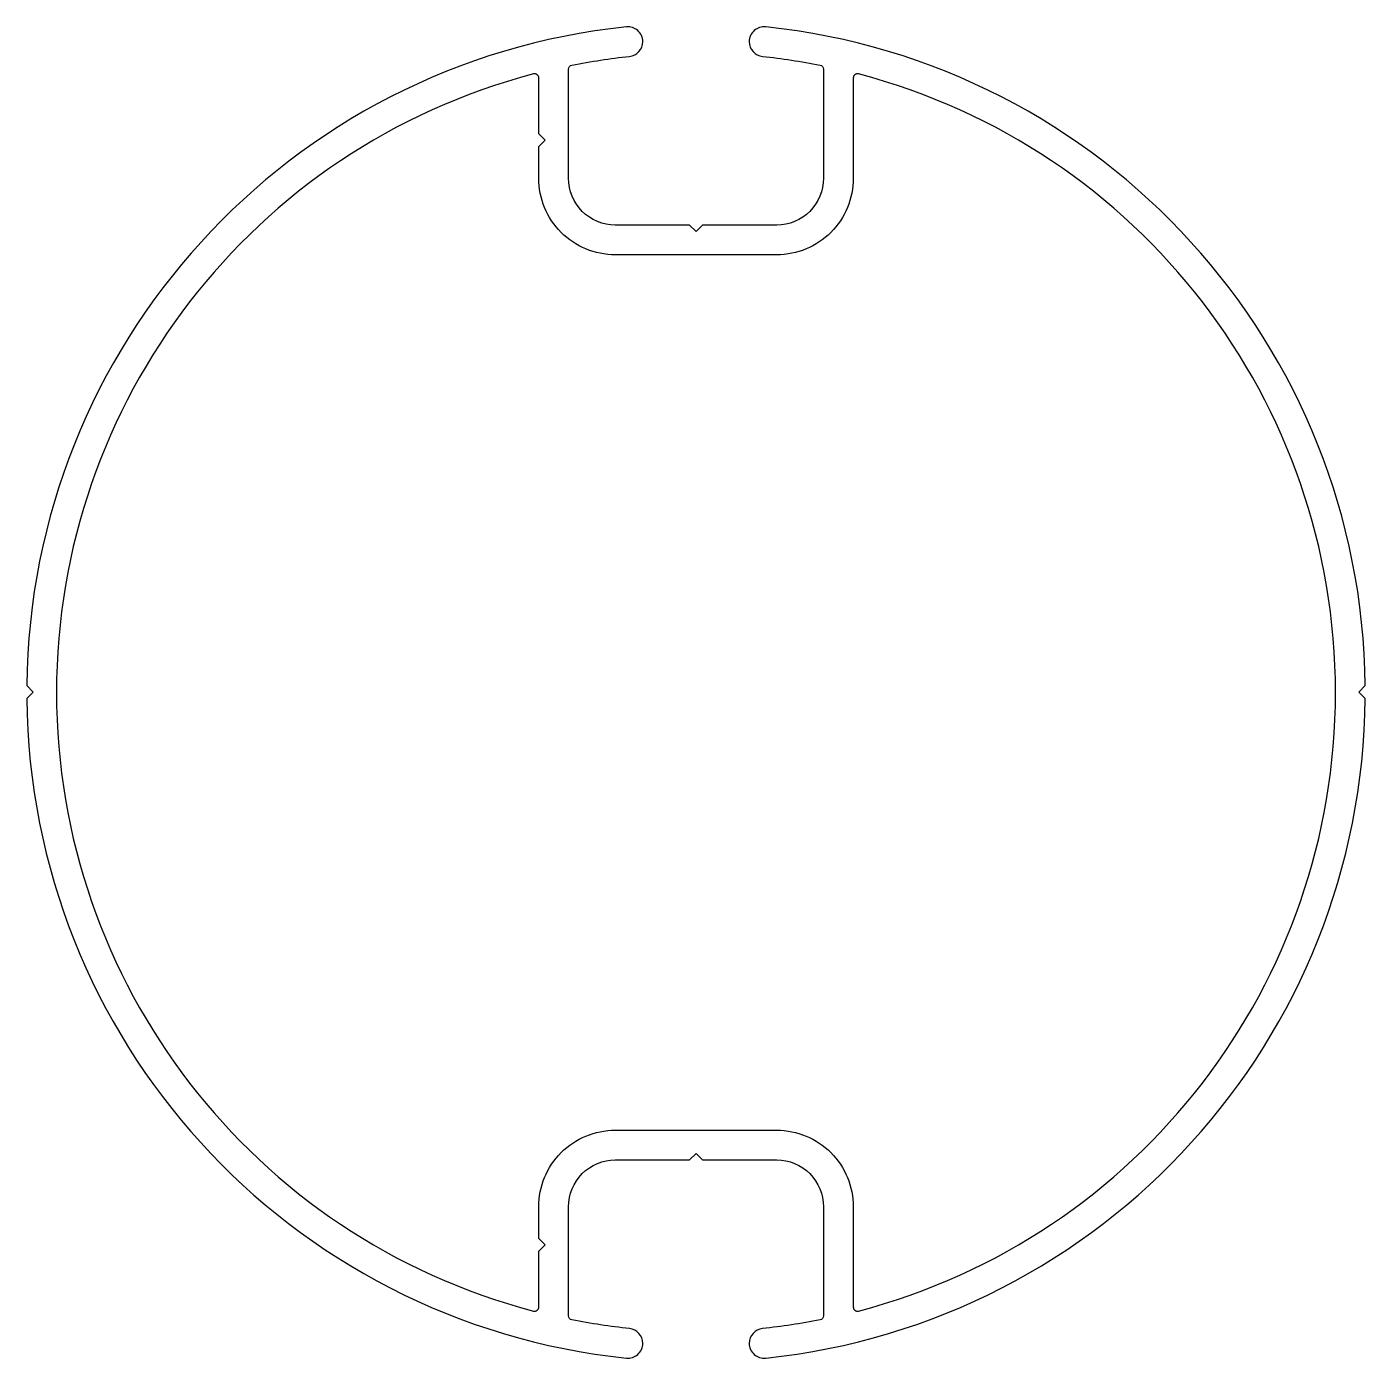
# Model space of a CAD drawing. Extents: x 362.1 to 425.1, y 183.3 to 246.
import ezdxf

# ---------------------------------------------------------------- set-up
doc = ezdxf.new("R2010")
doc.units = 0
doc.header["$LTSCALE"] = 15
doc.layers.get('0').update_dxf_attribs({"linetype": 'CONTINUOUS'})

msp = doc.modelspace()

# ---------------------------------------------------------------- linework, layer by layer
at = {"color": 0, "ltscale": 0.001}
for points in [[(425.11, 214.365), (424.81, 214.665), (425.109, 214.965, 0.381057), (396.89, 245.971, 0.445097), (396.117, 245.275, 0.38399), (396.744, 244.579, -0.022738), (399.45, 244.17, -0.358125), (399.611, 243.974), (399.611, 238.842, -0.414214), (397.411, 236.642), (393.911, 236.642), (393.611, 236.342), (393.311, 236.642), (389.811, 236.642, -0.414214), (387.611, 238.842), (387.611, 243.974, -0.358125), (387.772, 244.17, -0.022738), (390.478, 244.579, 0.38399), (391.105, 245.275), (391.105, 245.275, 0.445097), (390.332, 245.971, 0.381057), (362.112, 214.965), (362.412, 214.665), (362.112, 214.365, 0.381468), (390.332, 183.313, 0.445097), (391.105, 184.009, 0.38399), (390.478, 184.706, -0.022738), (387.772, 185.114, -0.358125), (387.611, 185.31), (387.611, 190.442, -0.414214), (389.811, 192.642), (393.311, 192.642), (393.611, 192.942), (393.911, 192.642), (397.411, 192.642, -0.414214), (399.611, 190.442), (399.611, 185.31, -0.358125), (399.45, 185.114, -0.022738), (396.744, 184.706, 0.38399), (396.117, 184.009), (396.117, 184.009, 0.445097), (396.89, 183.313, 0.381468)], [(401.011, 185.724, 0.491655), (401.262, 185.531, 0.771146), (401.262, 243.754, 0.491655), (401.011, 243.56), (401.011, 238.842, -0.414214), (397.411, 235.242), (389.811, 235.242, -0.414214), (386.211, 238.842), (386.211, 240.342), (386.511, 240.642), (386.211, 240.942), (386.211, 243.56, 0.491655), (385.96, 243.754, 0.771146), (385.96, 185.531, 0.491655), (386.211, 185.724), (386.211, 188.342), (386.511, 188.642), (386.211, 188.942), (386.211, 190.442, -0.414214), (389.811, 194.042), (397.411, 194.042, -0.414214), (401.011, 190.442)]]:
    msp.add_lwpolyline(points, format="xyb", close=True, dxfattribs=at)

doc.saveas('drawing.dxf')
